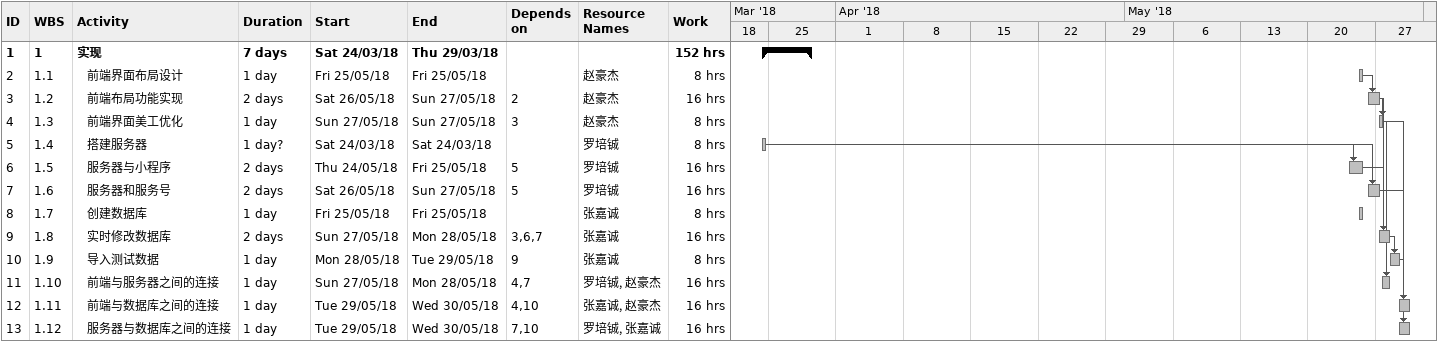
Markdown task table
| ID | WBS | Task | Duration | Start | Finish | Predecessors | Resources | Work (h) |
|---|---|---|---|---|---|---|---|---|
| 1 | 1 | **实现** | 7d | 2018-03-24 | 2018-03-29 |  |  | 152 |
| 2 | 1.1 | 前端界面布局设计 | 1d | 2018-05-25 | 2018-05-25 |  | 赵豪杰 | 8 |
| 3 | 1.2 | 前端布局功能实现 | 2d | 2018-05-26 | 2018-05-27 | 2 | 赵豪杰 | 16 |
| 4 | 1.3 | 前端界面美工优化 | 1d | 2018-05-27 | 2018-05-27 | 3 | 赵豪杰 | 8 |
| 5 | 1.4 | 搭建服务器 | 1d? | 2018-03-24 | 2018-03-24 |  | 罗培铖 | 8 |
| 6 | 1.5 | 服务器与小程序 | 2d | 2018-05-24 | 2018-05-25 | 5 | 罗培铖 | 16 |
| 7 | 1.6 | 服务器和服务号 | 2d | 2018-05-26 | 2018-05-27 | 5 | 罗培铖 | 16 |
| 8 | 1.7 | 创建数据库 | 1d | 2018-05-25 | 2018-05-25 |  | 张嘉诚 | 8 |
| 9 | 1.8 | 实时修改数据库 | 2d | 2018-05-27 | 2018-05-28 | 3, 6, 7 | 张嘉诚 | 16 |
| 10 | 1.9 | 导入测试数据 | 1d | 2018-05-28 | 2018-05-29 | 9 | 张嘉诚 | 8 |
| 11 | 1.10 | 前端与服务器之间的连接 | 1d | 2018-05-27 | 2018-05-28 | 4, 7 | 罗培铖, 赵豪杰 | 16 |
| 12 | 1.11 | 前端与数据库之间的连接 | 1d | 2018-05-29 | 2018-05-30 | 4, 10 | 张嘉诚, 赵豪杰 | 16 |
| 13 | 1.12 | 服务器与数据库之间的连接 | 1d | 2018-05-29 | 2018-05-30 | 7, 10 | 罗培铖, 张嘉诚 | 16 |
